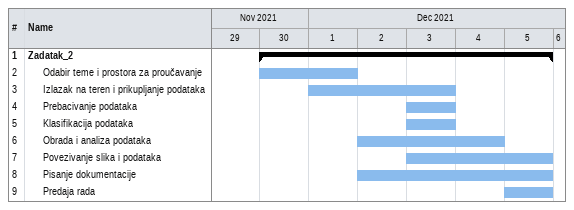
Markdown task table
| ID | Level | Task | Start | Finish |
|---|---|---|---|---|
| 1 | 1 | **Zadatak_2** | 2021-11-30 | 2021-12-05 |
| 2 | 2 | Odabir teme i prostora za proučavanje | 2021-11-30 | 2021-12-01 |
| 3 | 2 | Izlazak na teren i prikupljanje podataka | 2021-12-01 | 2021-12-03 |
| 4 | 2 | Prebacivanje podataka | 2021-12-03 | 2021-12-03 |
| 5 | 2 | Klasifikacija podataka | 2021-12-03 | 2021-12-03 |
| 6 | 2 | Obrada i analiza podataka | 2021-12-02 | 2021-12-04 |
| 7 | 2 | Povezivanje slika i podataka | 2021-12-03 | 2021-12-05 |
| 8 | 2 | Pisanje dokumentacije | 2021-12-02 | 2021-12-05 |
| 9 | 2 | Predaja rada | 2021-12-05 | 2021-12-05 |
